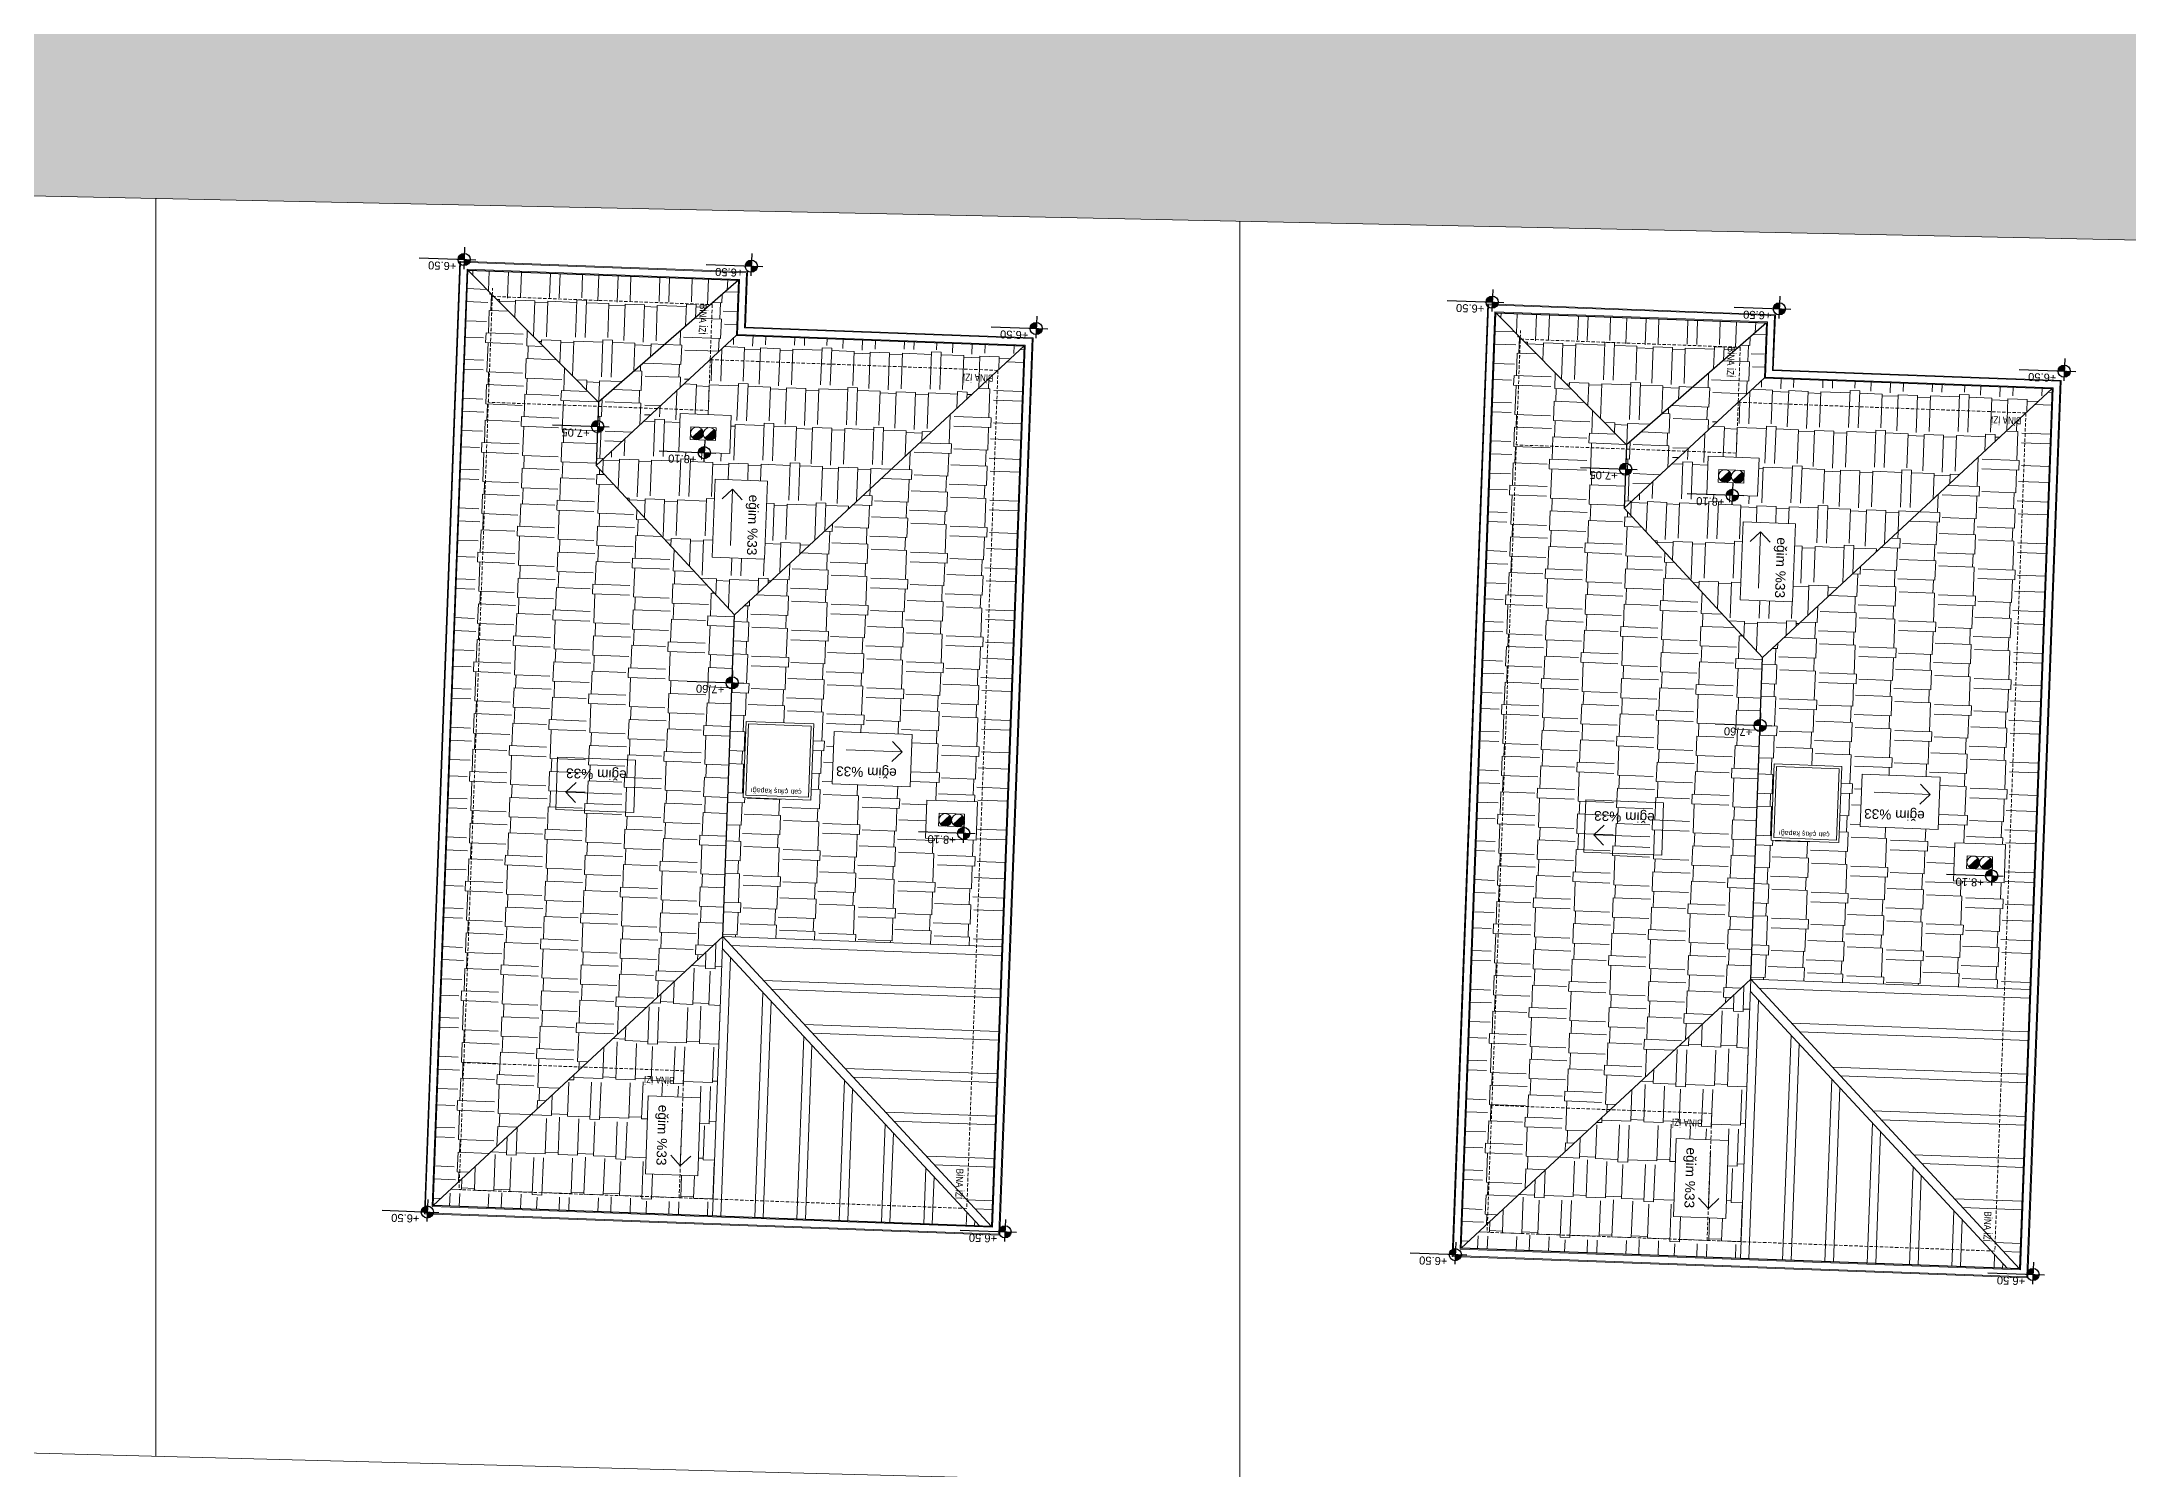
# Model space of a CAD drawing. Header units: centimetres. Extents: x 63871 to 181827, y -95930 to 42199.
# Drawn here: x 170893 to 173357, y -27689 to -26004 of the extents above; entities that cross this region are included whole.
import ezdxf
from ezdxf.enums import TextEntityAlignment as Align

# ---------------------------------------------------------------- set-up
doc = ezdxf.new("R2010")
doc.units = ezdxf.units.CM
doc.linetypes.add('11-021_500-SatisOfisi_220512$0${ Diamond }', pattern=[12, 4, -2, 2, 2, -2])
for name, color, linetype, lineweight in [('A-AREA-IDEN', 7, 'Continuous', 9), ('ARA SINIRLAR', 225, 'Continuous', 15), ('ARM_Pen_No__252', 8, 'Continuous', 18), ('Baca', 82, 'Continuous', 9), ('İz DÜŞÜMÜ', 7, '11-021_500-SatisOfisi_220512$0${ Diamond }', 18), ('OLUK', 222, 'Continuous', 15), ('TARAMA', 251, 'Continuous', 5), ('Çatı', 144, 'Continuous', 30)]:
    doc.layers.add(name, color=color, linetype=linetype, lineweight=lineweight)
doc.layers.add('KOT', color=171, linetype='Continuous')
doc.styles.add('Arial', font='Arial.ttf', dxfattribs={"height": 250})
doc.styles.add('Arial_1', font='Arial.ttf', dxfattribs={"height": 300})
doc.styles.add('MtXpl_Arial_Narrow_1', font='')
doc.styles.get('MtXpl_Arial_Narrow_1').set_extended_font_data('Arial Narrow')
pattern_1 = [(177.87319, (369420.783, 1659.68), (-98.784803, -42.082955), [22.86, -19.05, 26.67, -11.43, 34.29, -15.24]), (177.87319, (369397.87, 1658.624), (-98.784803, -42.082955), [19.05, -72.39, 15.24, -22.86]), (177.87319, (369352.357, 1665.08), (-98.784803, -42.082955), [11.43, -118.11]), (267.87319, (369420.783, 1659.68), (30.6659616, -46.8903553), [43.815, -139.065]), (267.87319, (369397.94, 1660.528), (30.6659616, -46.8903553), [42.8625, -140.0175]), (267.87319, (369378.902, 1661.235), (30.6659616, -46.8903553), [40.005, -142.875]), (267.87319, (369352.357, 1665.08), (30.6659616, -46.8903553), [43.815, -139.065]), (267.87319, (369340.934, 1665.504), (30.6659616, -46.8903553), [43.815, -139.065]), (267.87319, (369306.562, 1663.92), (30.6659616, -46.8903553), [41.91, -140.97])]
pattern_2 = [(87.87319, (369420.783, 1659.68), (-42.082955, 98.784803), [22.86, -19.05, 26.67, -11.43, 34.29, -15.24]), (87.87319, (369419.73, 1682.594), (-42.082955, 98.784803), [19.05, -72.39, 15.24, -22.86]), (87.87319, (369426.184, 1728.106), (-42.082955, 98.784803), [11.43, -118.11]), (177.87319, (369420.783, 1659.68), (-46.8903553, -30.6659616), [43.815, -139.065]), (177.87319, (369421.632, 1682.524), (-46.8903553, -30.6659616), [42.8625, -140.0175]), (177.87319, (369422.34, 1701.56), (-46.8903553, -30.6659616), [40.005, -142.875]), (177.87319, (369426.184, 1728.106), (-46.8903553, -30.6659616), [43.815, -139.065]), (177.87319, (369426.608, 1739.528), (-46.8903553, -30.6659616), [43.815, -139.065]), (177.87319, (369425.025, 1773.9), (-46.8903553, -30.6659616), [41.91, -140.97])]
pattern_3 = [(177.87319, (370634.856, 1609.364), (-98.784803, -42.082955), [22.86, -19.05, 26.67, -11.43, 34.29, -15.24]), (177.87319, (370611.94, 1608.31), (-98.784803, -42.082955), [19.05, -72.39, 15.24, -22.86]), (177.87319, (370566.43, 1614.765), (-98.784803, -42.082955), [11.43, -118.11]), (267.87319, (370634.856, 1609.364), (30.6659616, -46.8903553), [43.815, -139.065]), (267.87319, (370612.012, 1610.212), (30.6659616, -46.8903553), [42.8625, -140.0175]), (267.87319, (370592.975, 1610.92), (30.6659616, -46.8903553), [40.005, -142.875]), (267.87319, (370566.43, 1614.765), (30.6659616, -46.8903553), [43.815, -139.065]), (267.87319, (370555.007, 1615.19), (30.6659616, -46.8903553), [43.815, -139.065]), (267.87319, (370520.635, 1613.606), (30.6659616, -46.8903553), [41.91, -140.97])]
pattern_4 = [(87.87319, (370634.856, 1609.364), (-42.082955, 98.784803), [22.86, -19.05, 26.67, -11.43, 34.29, -15.24]), (87.87319, (370633.8, 1632.28), (-42.082955, 98.784803), [19.05, -72.39, 15.24, -22.86]), (87.87319, (370640.257, 1677.79), (-42.082955, 98.784803), [11.43, -118.11]), (177.87319, (370634.856, 1609.364), (-46.8903553, -30.6659616), [43.815, -139.065]), (177.87319, (370635.705, 1632.208), (-46.8903553, -30.6659616), [42.8625, -140.0175]), (177.87319, (370636.41, 1651.245), (-46.8903553, -30.6659616), [40.005, -142.875]), (177.87319, (370640.257, 1677.79), (-46.8903553, -30.6659616), [43.815, -139.065]), (177.87319, (370640.68, 1689.213), (-46.8903553, -30.6659616), [43.815, -139.065]), (177.87319, (370639.098, 1723.585), (-46.8903553, -30.6659616), [41.91, -140.97])]

# ---------------------------------------------------------------- blocks, each defined once
blk = doc.blocks.new('afadfa')
at = {"layer": 'Baca'}
h = blk.add_hatch(color=0, dxfattribs=at)
h.dxf.hatch_style = 1
h.paths.add_polyline_path([(525548.6, 4261233.8, 0.670516), (525535.8, 4261228.6, 0.199315), (525538, 4261223.2)])
h = blk.add_hatch(color=0, dxfattribs=at)
h.dxf.hatch_style = 1
h.paths.add_polyline_path([(525563.7, 4261233.8, 0.675614), (525550.8, 4261228.6, 0.202965), (525553, 4261223.2)])
for p, q in [((525538, 4261223.2), (525548.6, 4261233.8)), ((525553, 4261223.2), (525563.7, 4261233.8))]:
    blk.add_line(p, q, dxfattribs=at)
blk.add_lwpolyline([(525535.8, 4261236.1), (525565.8, 4261236), (525565.8, 4261221), (525535.8, 4261221.1)], close=True, dxfattribs=at)
for centre in [(525543.3, 4261228.6), (525558.3, 4261228.6)]:
    blk.add_circle(centre, 7.5, dxfattribs=at)

msp = doc.modelspace()

# ---------------------------------------------------------------- hatches: boundary and pattern name
at = {"layer": 'ARM_Pen_No__252'}
h = msp.add_hatch(dxfattribs=at)
h.set_pattern_fill('AR-HBONE', color=256, scale=0.51)
h.set_pattern_definition([(45, (0, -50000), (0, 73.27889), [155.448, -51.816]), (135, (36.64, -49963.36), (7e-15, 73.27889), [155.448, -51.816])])
h.paths.add_polyline_path([(175831.7, -22792.7), (175698, -25837), (170756.8, -25732.5), (171754.5, -22792.7)], flags=16)
h.paths.add_polyline_path([(172826.5, -19554.1), (175594.7, -11397.4), (175086.1, -11173.9), (170154.1, -25719.7), (167433.7, -25662.2), (167268.2, -26108.9), (178575.2, -26347.5), (178595, -25898.2), (176249, -25848.6), (176859.4, -11953.3), (176318.3, -11715.5), (176016.1, -19117.2), (175993.1, -19117.2), (175975.4, -19521.1)])
h.paths.add_polyline_path([(175975.4, -19521.1), (172826.5, -19554.1), (171829.1, -22492.9), (175844.9, -22492.9)])

# ---------------------------------------------------------------- linework, layer by layer
at = {"layer": 'ARA SINIRLAR', "color": 5}
for p, q in [((178575.2, -26347.9), (167268.2, -26108.9)), ((171027.7, -26188.3), (171027.7, -27673.4)), ((172307.9, -26215.4), (172307.9, -27706.6)), ((166730, -27561.8), (178508.4, -27867.6))]:
    msp.add_line(p, q, dxfattribs=at)

# ---------------------------------------------------------------- next in the draw order: wipeouts: each hides what was drawn before it
for points in [[(172063.6, -26352.9), (172024.3, -27412.2), (171344.8, -27386.9), (171386.5, -26262.7), (171726.3, -26275.3), (171723.9, -26340.3)], [(173277.7, -26403.2), (173238.4, -27462.5), (172558.8, -27437.3), (172600.6, -26313), (172940.3, -26325.7), (172937.9, -26390.6)]]:
    msp.add_wipeout(points).dxf.layer = 'OLUK'

# ---------------------------------------------------------------- next in the draw order: hatches: boundary and pattern name
at = {"layer": 'KOT'}
h = msp.add_hatch(color=256, dxfattribs=at)
h.dxf.hatch_style = 1
h.paths.add_polyline_path([(171384.7, -26260.3, 0.009987), (171384.7, -26260.6), (171391.8, -26260.9), (171392.1, -26253.4, 0.414214)])
h = msp.add_hatch(color=256, dxfattribs=at)
h.dxf.hatch_style = 1
h.paths.add_polyline_path([(171391.6, -26267.3, 0.402561), (171399, -26260.7), (171391.9, -26260.4)])
h = msp.add_hatch(color=256, dxfattribs=at)
h.dxf.hatch_style = 1
h.paths.add_polyline_path([(171723.7, -26268.2, 0.009987), (171723.7, -26268.5), (171730.9, -26268.7), (171731.2, -26261.3, 0.414214)])
h = msp.add_hatch(color=256, dxfattribs=at)
h.dxf.hatch_style = 1
h.paths.add_polyline_path([(171730.6, -26275.2, 0.402561), (171738, -26268.6), (171730.9, -26268.3)])
h = msp.add_hatch(color=256, dxfattribs=at)
h.dxf.hatch_style = 1
h.paths.add_polyline_path([(172598.8, -26310.6, 0.009987), (172598.8, -26310.9), (172605.9, -26311.2), (172606.2, -26303.7, 0.414214)])
h = msp.add_hatch(color=256, dxfattribs=at)
h.dxf.hatch_style = 1
h.paths.add_polyline_path([(172605.7, -26317.6, 0.402561), (172613.1, -26311), (172605.9, -26310.8)])
h = msp.add_hatch(color=256, dxfattribs=at)
h.dxf.hatch_style = 1
h.paths.add_polyline_path([(172937.8, -26318.5, 0.009987), (172937.8, -26318.8), (172944.9, -26319), (172945.2, -26311.6, 0.414214)])
h = msp.add_hatch(color=256, dxfattribs=at)
h.dxf.hatch_style = 1
h.paths.add_polyline_path([(172060.3, -26341.8, 0.009987), (172060.3, -26342.1), (172067.4, -26342.4), (172067.7, -26334.9, 0.414214)])
h = msp.add_hatch(color=256, dxfattribs=at)
h.dxf.hatch_style = 1
h.paths.add_polyline_path([(172067.2, -26348.8, 0.402561), (172074.6, -26342.2), (172067.4, -26342)])
h = msp.add_hatch(color=256, dxfattribs=at)
h.dxf.hatch_style = 1
h.paths.add_polyline_path([(172944.7, -26325.5, 0.402561), (172952.1, -26318.9), (172945, -26318.6)])
h = msp.add_hatch(color=256, dxfattribs=at)
h.dxf.hatch_style = 1
h.paths.add_polyline_path([(173274.3, -26392.1, 0.009987), (173274.3, -26392.4), (173281.5, -26392.7), (173281.8, -26385.3, 0.414214)])
h = msp.add_hatch(color=256, dxfattribs=at)
h.dxf.hatch_style = 1
h.paths.add_polyline_path([(173281.2, -26399.2, 0.402561), (173288.7, -26392.5), (173281.5, -26392.3)])
h = msp.add_hatch(color=256, dxfattribs=at)
h.dxf.hatch_style = 1
h.paths.add_polyline_path([(171542.2, -26457.4, 0.009987), (171542.2, -26457.7), (171549.4, -26457.9), (171549.6, -26450.5, 0.414214)])
h = msp.add_hatch(color=256, dxfattribs=at)
h.dxf.hatch_style = 1
h.paths.add_polyline_path([(171549.1, -26464.4, 0.402561), (171556.5, -26457.8), (171549.4, -26457.5)])
h = msp.add_hatch(color=256, dxfattribs=at)
h.dxf.hatch_style = 1
h.paths.add_polyline_path([(171668.2, -26488.3, 0.009987), (171668.2, -26488.6), (171675.4, -26488.9), (171675.6, -26481.4, 0.414214)])
h = msp.add_hatch(color=256, dxfattribs=at)
h.dxf.hatch_style = 1
h.paths.add_polyline_path([(171675.1, -26495.3, 0.402561), (171682.5, -26488.7), (171675.4, -26488.5)])
h = msp.add_hatch(color=256, dxfattribs=at)
h.dxf.hatch_style = 1
h.paths.add_polyline_path([(172756.3, -26507.7, 0.009987), (172756.3, -26508), (172763.4, -26508.2), (172763.7, -26500.8, 0.414214)])
h = msp.add_hatch(color=256, dxfattribs=at)
h.dxf.hatch_style = 1
h.paths.add_polyline_path([(172763.2, -26514.7, 0.402561), (172770.6, -26508.1), (172763.5, -26507.8)])
h = msp.add_hatch(color=256, dxfattribs=at)
h.dxf.hatch_style = 1
h.paths.add_polyline_path([(172882.3, -26538.6, 0.009987), (172882.3, -26538.9), (172889.4, -26539.2), (172889.7, -26531.7, 0.414214)])
h = msp.add_hatch(color=256, dxfattribs=at)
h.dxf.hatch_style = 1
h.paths.add_polyline_path([(172889.2, -26545.7, 0.402561), (172896.6, -26539), (172889.5, -26538.8)])
h = msp.add_hatch(color=256, dxfattribs=at)
h.dxf.hatch_style = 1
h.paths.add_polyline_path([(171701.1, -26760, 0.009987), (171701.1, -26760.3), (171708.2, -26760.6), (171708.5, -26753.1, 0.414214)])
h = msp.add_hatch(color=256, dxfattribs=at)
h.dxf.hatch_style = 1
h.paths.add_polyline_path([(171708, -26767, 0.402561), (171715.4, -26760.4), (171708.3, -26760.2)])
h = msp.add_hatch(color=256, dxfattribs=at)
h.dxf.hatch_style = 1
h.paths.add_polyline_path([(172915.2, -26810.3, 0.009987), (172915.2, -26810.6), (172922.3, -26810.9), (172922.6, -26803.4, 0.414214)])
h = msp.add_hatch(color=256, dxfattribs=at)
h.dxf.hatch_style = 1
h.paths.add_polyline_path([(172922.1, -26817.3, 0.402561), (172929.5, -26810.7), (172922.3, -26810.5)])
h = msp.add_hatch(color=256, dxfattribs=at)
h.dxf.hatch_style = 1
h.paths.add_polyline_path([(171974.5, -26937.6, 0.009987), (171974.5, -26937.9), (171981.7, -26938.1), (171982, -26930.7, 0.414214)])
h = msp.add_hatch(color=256, dxfattribs=at)
h.dxf.hatch_style = 1
h.paths.add_polyline_path([(171981.4, -26944.6, 0.402561), (171988.9, -26938), (171981.7, -26937.7)])
h = msp.add_hatch(color=256, dxfattribs=at)
h.dxf.hatch_style = 1
h.paths.add_polyline_path([(173188.6, -26987.9, 0.009987), (173188.6, -26988.2), (173195.8, -26988.5), (173196, -26981, 0.414214)])
h = msp.add_hatch(color=256, dxfattribs=at)
h.dxf.hatch_style = 1
h.paths.add_polyline_path([(173195.5, -26994.9, 0.402561), (173202.9, -26988.3), (173195.8, -26988)])
h = msp.add_hatch(color=256, dxfattribs=at)
h.dxf.hatch_style = 1
h.paths.add_polyline_path([(171341.1, -27384.6, 0.009987), (171341.1, -27384.9), (171348.2, -27385.2), (171348.5, -27377.7, 0.414214)])
h = msp.add_hatch(color=256, dxfattribs=at)
h.dxf.hatch_style = 1
h.paths.add_polyline_path([(171348, -27391.6, 0.402561), (171355.4, -27385), (171348.3, -27384.8)])
h = msp.add_hatch(color=256, dxfattribs=at)
h.dxf.hatch_style = 1
h.paths.add_polyline_path([(172023.4, -27408.1, 0.009987), (172023.4, -27408.4), (172030.5, -27408.6), (172030.8, -27401.2, 0.414214)])
h = msp.add_hatch(color=256, dxfattribs=at)
h.dxf.hatch_style = 1
h.paths.add_polyline_path([(172030.3, -27415.1, 0.402561), (172037.7, -27408.5), (172030.5, -27408.2)])
h = msp.add_hatch(color=256, dxfattribs=at)
h.dxf.hatch_style = 1
h.paths.add_polyline_path([(172555.2, -27435, 0.009987), (172555.2, -27435.2), (172562.3, -27435.5), (172562.6, -27428.1, 0.414214)])
h = msp.add_hatch(color=256, dxfattribs=at)
h.dxf.hatch_style = 1
h.paths.add_polyline_path([(172562.1, -27442, 0.402561), (172569.5, -27435.3), (172562.3, -27435.1)])
h = msp.add_hatch(color=256, dxfattribs=at)
h.dxf.hatch_style = 1
h.paths.add_polyline_path([(173237.4, -27458.4, 0.009987), (173237.4, -27458.7), (173244.6, -27459), (173244.9, -27451.5, 0.414214)])
h = msp.add_hatch(color=256, dxfattribs=at)
h.dxf.hatch_style = 1
h.paths.add_polyline_path([(173244.3, -27465.4, 0.402561), (173251.8, -27458.8), (173244.6, -27458.5)])
at = {"layer": 'Çatı', "lineweight": 15}
h = msp.add_hatch(dxfattribs=at)
h.set_pattern_fill('AR-RSHKE', color=251, scale=0.15, angle=267.8732)
h.set_pattern_definition([(267.87319, (369420.783, 1659.68), (42.082955, -98.784803), [22.86, -19.05, 26.67, -11.43, 34.29, -15.24]), (267.87319, (369421.84, 1636.764), (42.082955, -98.784803), [19.05, -72.39, 15.24, -22.86]), (267.87319, (369415.383, 1591.253), (42.082955, -98.784803), [11.43, -118.11]), (357.87319, (369420.783, 1659.68), (46.8903553, 30.6659616), [43.815, -139.065]), (357.87319, (369419.935, 1636.835), (46.8903553, 30.6659616), [42.8625, -140.0175]), (357.87319, (369419.228, 1617.798), (46.8903553, 30.6659616), [40.005, -142.875]), (357.87319, (369415.383, 1591.253), (46.8903553, 30.6659616), [43.815, -139.065]), (357.87319, (369414.96, 1579.83), (46.8903553, 30.6659616), [43.815, -139.065]), (357.87319, (369416.54, 1545.458), (46.8903553, 30.6659616), [41.91, -140.97])])
h.paths.add_polyline_path([(171711.2, -26680.1), (171547.7, -26503.9), (171547.7, -26503.9), (171550.4, -26428.9), (171396.1, -26273.1), (171355.1, -27377.3), (171697.1, -27059.8)])
h = msp.add_hatch(dxfattribs=at)
h.set_pattern_fill('AR-RSHKE', color=251, scale=0.15, angle=177.8732)
h.set_pattern_definition(pattern_1)
h.paths.add_polyline_path([(171715.9, -26285), (171396.1, -26273.1), (171550.4, -26428.9)])
h.paths.add_polyline_path([(171667.7, -26310.4), (171666.1, -26351.5), (171681.4, -26352), (171682.9, -26311)], flags=24)
h = msp.add_hatch(dxfattribs=at)
h.set_pattern_fill('AR-RSHKE', color=251, scale=0.15, angle=447.8732)
h.set_pattern_definition(pattern_2)
h.paths.add_polyline_path([(171550.4, -26428.9), (171547.7, -26503.9), (171713.5, -26349.9), (171715.9, -26285)])
h.paths.add_polyline_path([(171667.7, -26310.4), (171666.1, -26351.5), (171681.4, -26352), (171682.9, -26311)], flags=25)
h = msp.add_hatch(dxfattribs=at)
h.set_pattern_fill('AR-RSHKE', color=251, scale=0.15, angle=267.8732)
h.set_pattern_definition([(267.87319, (370634.856, 1609.364), (42.082955, -98.784803), [22.86, -19.05, 26.67, -11.43, 34.29, -15.24]), (267.87319, (370635.91, 1586.45), (42.082955, -98.784803), [19.05, -72.39, 15.24, -22.86]), (267.87319, (370629.456, 1540.937), (42.082955, -98.784803), [11.43, -118.11]), (357.87319, (370634.856, 1609.364), (46.8903553, 30.6659616), [43.815, -139.065]), (357.87319, (370634.008, 1586.52), (46.8903553, 30.6659616), [42.8625, -140.0175]), (357.87319, (370633.3, 1567.483), (46.8903553, 30.6659616), [40.005, -142.875]), (357.87319, (370629.456, 1540.937), (46.8903553, 30.6659616), [43.815, -139.065]), (357.87319, (370629.03, 1529.515), (46.8903553, 30.6659616), [43.815, -139.065]), (357.87319, (370630.614, 1495.143), (46.8903553, 30.6659616), [41.91, -140.97])])
h.paths.add_polyline_path([(172925.3, -26730.4), (172761.7, -26554.2), (172761.7, -26554.2), (172764.5, -26479.2), (172610.2, -26323.4), (172569.2, -27427.6), (172911.2, -27110.1)])
h = msp.add_hatch(dxfattribs=at)
h.set_pattern_fill('AR-RSHKE', color=251, scale=0.15, angle=177.8732)
h.set_pattern_definition(pattern_3)
h.paths.add_polyline_path([(172930, -26335.3), (172610.2, -26323.4), (172764.5, -26479.2)])
h.paths.add_polyline_path([(172881.8, -26360.7), (172880.2, -26401.8), (172895.4, -26402.3), (172897, -26361.3)], flags=24)
h = msp.add_hatch(dxfattribs=at)
h.set_pattern_fill('AR-RSHKE', color=251, scale=0.15, angle=447.8732)
h.set_pattern_definition(pattern_4)
h.paths.add_polyline_path([(172764.5, -26479.2), (172761.7, -26554.2), (172927.6, -26400.2), (172930, -26335.3)])
h.paths.add_polyline_path([(172881.8, -26360.7), (172880.2, -26401.8), (172895.4, -26402.3), (172897, -26361.3)], flags=25)
h = msp.add_hatch(dxfattribs=at)
h.set_pattern_fill('AR-RSHKE', color=251, scale=0.15, angle=177.8732)
h.set_pattern_definition(pattern_1)
h.paths.add_polyline_path([(171547.7, -26503.9), (171711.2, -26680.1), (172053.3, -26362.5), (171713.5, -26349.9)])
h.paths.add_polyline_path([(171645.4, -26487.5), (171647.1, -26442.5), (171707, -26444.8), (171705.4, -26489.7)], flags=16)
h.paths.add_polyline_path([(171658.9, -26473), (171659.4, -26457.9), (171689.4, -26459.1), (171688.9, -26474.1)], flags=0)
h.paths.add_polyline_path([(171659.2, -26465.5, -1), (171674.2, -26466, -1), (171689.1, -26466.6, -1), (171674.2, -26466, -1)], flags=0)
h.paths.add_polyline_path([(171688.2, -26519.9), (171750, -26522.2), (171746.6, -26614.3), (171684.8, -26612)], flags=16)
h.paths.add_polyline_path([(171722.1, -26535), (171719.3, -26612.3), (171743, -26613.2), (171745.8, -26535.9)], flags=8)
h.paths.add_polyline_path([(172019.7, -26394.1), (171978.6, -26392.5), (171978, -26407.7), (172019.1, -26409.3)], flags=25)
h = msp.add_hatch(dxfattribs=at)
h.set_pattern_fill('AR-RSHKE', color=251, scale=0.15, angle=447.8732)
h.set_pattern_definition(pattern_2)
h.paths.add_polyline_path([(171697.1, -27059.8), (172026.9, -27072), (172053.3, -26362.5), (171711.2, -26680.1)])
h.paths.add_polyline_path([(171920.9, -26821.2), (171918.6, -26882.9), (171826.6, -26879.5), (171828.8, -26817.8)], flags=16)
h.paths.add_polyline_path([(171804.7, -26808.6), (171801.3, -26898.6), (171721.4, -26895.6), (171724.7, -26805.7)], flags=16)
h.paths.add_polyline_path([(171801.5, -26811.5), (171798.4, -26895.4), (171724.5, -26892.7), (171727.6, -26808.8)], flags=0)
h.paths.add_polyline_path([(171938.3, -26898.7), (171998.2, -26900.9), (171996.6, -26945.9), (171936.6, -26943.7)], flags=16)
h.paths.add_polyline_path([(171952.7, -26914.2), (171982.7, -26915.4), (171982.1, -26930.4), (171952.2, -26929.2)], flags=0)
h.paths.add_polyline_path([(171967.4, -26922.3, -1), (171982.4, -26922.9, -1), (171967.4, -26922.3, -1), (171952.4, -26921.7, -1)], flags=0)
h.paths.add_polyline_path([(171905.8, -26855.1), (171828.6, -26852.2), (171827.7, -26876), (171905, -26878.8)], flags=8)
h.paths.add_polyline_path([(171792.5, -26883.1), (171728.6, -26880.7), (171728.1, -26892.3), (171792.1, -26894.6)], flags=8)
h = msp.add_hatch(dxfattribs=at)
h.set_pattern_fill('AR-RSHKE', color=251, scale=0.15, angle=177.8732)
h.set_pattern_definition(pattern_3)
h.paths.add_polyline_path([(172761.7, -26554.2), (172925.3, -26730.4), (173267.3, -26412.9), (172927.6, -26400.2)])
h.paths.add_polyline_path([(172859.5, -26537.8), (172861.1, -26492.8), (172921.1, -26495.1), (172919.4, -26540)], flags=16)
h.paths.add_polyline_path([(172873, -26523.3), (172873.5, -26508.2), (172903.5, -26509.4), (172902.9, -26524.5)], flags=0)
h.paths.add_polyline_path([(172873.2, -26515.8, -1), (172888.2, -26516.4, -1), (172903.2, -26516.9, -1), (172888.2, -26516.4, -1)], flags=0)
h.paths.add_polyline_path([(172902.3, -26570.2), (172964, -26572.5), (172960.6, -26664.6), (172898.9, -26662.3)], flags=16)
h.paths.add_polyline_path([(172936.2, -26585.3), (172933.3, -26662.6), (172957, -26663.5), (172959.9, -26586.2)], flags=8)
h.paths.add_polyline_path([(173233.7, -26444.4), (173192.7, -26442.8), (173192.1, -26458.1), (173233.2, -26459.6)], flags=25)
h = msp.add_hatch(dxfattribs=at)
h.set_pattern_fill('AR-RSHKE', color=251, scale=0.15, angle=447.8732)
h.set_pattern_definition(pattern_4)
h.paths.add_polyline_path([(172911.2, -27110.1), (173241, -27122.4), (173267.3, -26412.9), (172925.3, -26730.4)])
h.paths.add_polyline_path([(173135, -26871.5), (173132.7, -26933.3), (173040.6, -26929.8), (173042.9, -26868.1)], flags=16)
h.paths.add_polyline_path([(173018.7, -26858.9), (173015.4, -26948.9), (172935.4, -26945.9), (172938.8, -26856)], flags=16)
h.paths.add_polyline_path([(173015.6, -26861.8), (173012.5, -26945.8), (172938.6, -26943), (172941.7, -26859.1)], flags=0)
h.paths.add_polyline_path([(173152.4, -26949), (173212.3, -26951.2), (173210.6, -26996.2), (173150.7, -26994)], flags=16)
h.paths.add_polyline_path([(173166.8, -26964.5), (173196.8, -26965.7), (173196.2, -26980.7), (173166.2, -26979.5)], flags=0)
h.paths.add_polyline_path([(173181.5, -26972.6, -1), (173196.5, -26973.2, -1), (173181.5, -26972.6, -1), (173166.5, -26972.1, -1)], flags=0)
h.paths.add_polyline_path([(173119.9, -26905.4), (173042.6, -26902.5), (173041.8, -26926.3), (173119, -26929.1)], flags=8)
h.paths.add_polyline_path([(173006.6, -26933.4), (172942.7, -26931), (172942.2, -26942.6), (173006.1, -26945)], flags=8)
h = msp.add_hatch(dxfattribs=at)
h.set_pattern_fill('AR-RSHKE', color=251, scale=0.15, angle=357.8732)
h.set_pattern_definition([(357.87319, (369420.783, 1659.68), (98.784803, 42.082955), [22.86, -19.05, 26.67, -11.43, 34.29, -15.24]), (357.87319, (369443.7, 1660.735), (98.784803, 42.082955), [19.05, -72.39, 15.24, -22.86]), (357.87319, (369489.21, 1654.28), (98.784803, 42.082955), [11.43, -118.11]), (87.87319, (369420.783, 1659.68), (-30.6659616, 46.8903553), [43.815, -139.065]), (87.87319, (369443.628, 1658.83), (-30.6659616, 46.8903553), [42.8625, -140.0175]), (87.87319, (369462.664, 1658.124), (-30.6659616, 46.8903553), [40.005, -142.875]), (87.87319, (369489.21, 1654.28), (-30.6659616, 46.8903553), [43.815, -139.065]), (87.87319, (369500.632, 1653.855), (-30.6659616, 46.8903553), [43.815, -139.065]), (87.87319, (369535.005, 1655.438), (-30.6659616, 46.8903553), [41.91, -140.97])])
h.paths.add_polyline_path([(171697.1, -27059.8), (171355.1, -27377.3), (171684.9, -27389.6)])
h.paths.add_polyline_path([(171671, -27250), (171667.6, -27342.1), (171605.8, -27339.8), (171609.3, -27247.8)], flags=16)
h.paths.add_polyline_path([(171615.3, -27255.2), (171612.4, -27332.4), (171636.1, -27333.3), (171639, -27256)], flags=8)
h.paths.add_polyline_path([(171642.9, -27223.2), (171601.8, -27221.6), (171601.3, -27236.9), (171642.3, -27238.4)], flags=24)
h = msp.add_hatch(dxfattribs=at)
h.set_pattern_fill('AR-RSHKE', color=251, scale=0.15, angle=357.8732)
h.set_pattern_definition([(357.87319, (370634.856, 1609.364), (98.784803, 42.082955), [22.86, -19.05, 26.67, -11.43, 34.29, -15.24]), (357.87319, (370657.77, 1610.42), (98.784803, 42.082955), [19.05, -72.39, 15.24, -22.86]), (357.87319, (370703.283, 1603.963), (98.784803, 42.082955), [11.43, -118.11]), (87.87319, (370634.856, 1609.364), (-30.6659616, 46.8903553), [43.815, -139.065]), (87.87319, (370657.7, 1608.516), (-30.6659616, 46.8903553), [42.8625, -140.0175]), (87.87319, (370676.737, 1607.81), (-30.6659616, 46.8903553), [40.005, -142.875]), (87.87319, (370703.283, 1603.963), (-30.6659616, 46.8903553), [43.815, -139.065]), (87.87319, (370714.705, 1603.54), (-30.6659616, 46.8903553), [43.815, -139.065]), (87.87319, (370749.078, 1605.122), (-30.6659616, 46.8903553), [41.91, -140.97])])
h.paths.add_polyline_path([(172911.2, -27110.1), (172569.2, -27427.6), (172899, -27439.9)])
h.paths.add_polyline_path([(172885.1, -27300.4), (172881.7, -27392.5), (172819.9, -27390.2), (172823.3, -27298.1)], flags=16)
h.paths.add_polyline_path([(172829.3, -27305.5), (172826.5, -27382.8), (172850.2, -27383.6), (172853.1, -27306.4)], flags=8)
h.paths.add_polyline_path([(172857, -27273.5), (172815.9, -27272), (172815.3, -27287.2), (172856.4, -27288.7)], flags=24)

# ---------------------------------------------------------------- next in the draw order: linework, layer by layer
at = {"layer": 'A-AREA-IDEN'}
for p, q in [((171708.7, -26531.8), (171696.4, -26543.2)), ((171706.2, -26598), (171708.7, -26531.8)), ((171708.7, -26531.8), (171720.1, -26544.1)), ((172922.8, -26582.1), (172910.5, -26593.5)), ((172920.3, -26648.4), (172922.8, -26582.1)), ((172922.8, -26582.1), (172934.2, -26594.4)), ((171909.1, -26841.7), (171897.6, -26829.4)), ((171842.8, -26839.2), (171909.1, -26841.7)), ((171909.1, -26841.7), (171896.7, -26853.1)), ((171511.8, -26889.3), (171524.1, -26877.9)), ((173123.1, -26892), (173111.7, -26879.7)), ((171578, -26891.8), (171511.8, -26889.3)), ((171511.8, -26889.3), (171523.2, -26901.7)), ((173056.9, -26889.5), (173123.1, -26892)), ((173123.1, -26892), (173110.8, -26903.4)), ((172725.9, -26939.7), (172738.2, -26928.2)), ((172792.1, -26942.1), (172725.9, -26939.7)), ((172725.9, -26939.7), (172737.3, -26952)), ((171649.6, -27264), (171647.1, -27330.3)), ((171647.1, -27330.3), (171635.7, -27317.9)), ((171647.1, -27330.3), (171659.4, -27318.8)), ((172863.6, -27314.3), (172861.2, -27380.6)), ((172861.2, -27380.6), (172849.7, -27368.3)), ((172861.2, -27380.6), (172873.5, -27369.1))]:
    msp.add_line(p, q, dxfattribs=at)
for points in [[(171684.8, -26612), (171688.2, -26519.9), (171750, -26522.2), (171746.6, -26614.3)], [(172898.9, -26662.3), (172902.3, -26570.2), (172964, -26572.5), (172960.6, -26664.6)], [(171801.3, -26898.6), (171721.4, -26895.6), (171724.7, -26805.7), (171804.7, -26808.6)], [(171798.4, -26895.4), (171724.5, -26892.7), (171727.6, -26808.8), (171801.5, -26811.5)], [(171828.8, -26817.8), (171920.9, -26821.2), (171918.6, -26882.9), (171826.6, -26879.5)], [(171592, -26913.2), (171499.9, -26909.8), (171502.2, -26848.1), (171594.3, -26851.5)], [(173015.4, -26948.9), (172935.4, -26945.9), (172938.8, -26856), (173018.7, -26858.9)], [(173012.5, -26945.8), (172938.6, -26943), (172941.7, -26859.1), (173015.6, -26861.8)], [(173042.9, -26868.1), (173135, -26871.5), (173132.7, -26933.3), (173040.6, -26929.8)], [(172806.1, -26963.6), (172714, -26960.1), (172716.3, -26898.4), (172808.4, -26901.8)], [(171671, -27250), (171667.6, -27342.1), (171605.8, -27339.8), (171609.3, -27247.8)], [(172885.1, -27300.4), (172881.7, -27392.5), (172819.9, -27390.2), (172823.3, -27298.1)]]:
    msp.add_lwpolyline(points, close=True, dxfattribs=at)
at = {"layer": 'Baca'}
for points in [[(171707, -26444.8), (171647.1, -26442.5), (171645.4, -26487.5), (171705.4, -26489.7)], [(172921.1, -26495.1), (172861.1, -26492.8), (172859.5, -26537.8), (172919.4, -26540)], [(171998.2, -26900.9), (171938.3, -26898.7), (171936.6, -26943.7), (171996.6, -26945.9)], [(173212.3, -26951.2), (173152.4, -26949), (173150.7, -26994), (173210.6, -26996.2)]]:
    msp.add_lwpolyline(points, close=True, dxfattribs=at)
at = {"layer": 'İz DÜŞÜMÜ'}
for p, q in [((171391.4, -27208.6), (171385.8, -27358.5)), ((172605.5, -27258.9), (172599.9, -27408.8)), ((171645.7, -27368.1), (171385.8, -27358.5)), ((172859.7, -27418.4), (172599.9, -27408.8))]:
    msp.add_line(p, q, dxfattribs=at)
for points in [[(171682.4, -26378.8), (171680.2, -26438.7), (171420.3, -26429.1), (171425, -26304.2), (171684.8, -26313.8), (171682.4, -26378.8), (172022.2, -26391.4), (171985.4, -27380.7), (171645.7, -27368.1), (171651.2, -27218.2), (171391.4, -27208.6), (171425.4, -26294.2)], [(172896.5, -26429.1), (172894.2, -26489.1), (172634.4, -26479.4), (172639.1, -26354.5), (172898.9, -26364.2), (172896.5, -26429.1), (173236.2, -26441.7), (173199.5, -27431), (172859.7, -27418.4), (172865.3, -27268.5), (172605.5, -27258.9), (172639.4, -26344.5)]]:
    msp.add_lwpolyline(points, dxfattribs=at)
at = {"layer": 'KOT'}
for p, q in [((171405.5, -26261.4), (171338.7, -26258.9)), ((171392.4, -26245.8), (171391.4, -26271.8)), ((171744.5, -26269.2), (171677.7, -26266.7)), ((171731.4, -26253.6), (171730.5, -26279.7)), ((172619.6, -26311.7), (172552.8, -26309.2)), ((172606.5, -26296.1), (172605.5, -26322.1)), ((172958.6, -26319.5), (172891.8, -26317.1)), ((172945.5, -26304), (172944.5, -26330)), ((172081, -26342.9), (172014.3, -26340.4)), ((172068, -26327.3), (172067, -26353.4)), ((173295.1, -26393.2), (173228.3, -26390.7)), ((173282, -26377.6), (173281.1, -26403.7)), ((171563, -26458.4), (171496.2, -26456)), ((171549.9, -26442.8), (171549, -26468.9)), ((171689, -26489.4), (171622.2, -26486.9)), ((171675.9, -26473.8), (171675, -26499.8)), ((172777.1, -26508.7), (172710.3, -26506.3)), ((172764, -26493.2), (172763, -26519.2)), ((172903.1, -26539.7), (172836.3, -26537.2)), ((172890, -26524.1), (172889, -26550.2)), ((171721.9, -26761.1), (171655.1, -26758.6)), ((171708.8, -26745.5), (171707.8, -26771.5)), ((172936, -26811.4), (172869.2, -26808.9)), ((172922.9, -26795.8), (172921.9, -26821.9)), ((171982.2, -26923.1), (171981.3, -26949.1)), ((171995.3, -26938.6), (171928.5, -26936.2)), ((173196.3, -26973.4), (173195.4, -26999.4)), ((173209.4, -26989), (173142.6, -26986.5)), ((171348.8, -27370.1), (171347.8, -27396.2)), ((171361.9, -27385.7), (171295.1, -27383.2)), ((172031.1, -27393.6), (172030.1, -27419.6)), ((172044.2, -27409.2), (171977.4, -27406.7)), ((172562.9, -27420.4), (172561.9, -27446.5)), ((172576, -27436), (172509.2, -27433.5)), ((173245.1, -27443.9), (173244.2, -27469.9)), ((173258.2, -27459.5), (173191.4, -27457))]:
    msp.add_line(p, q, dxfattribs=at)
for centre in [(171391.9, -26260.6), (171730.9, -26268.4), (172605.9, -26310.9), (172945, -26318.7), (172067.4, -26342.1), (173281.5, -26392.4), (171549.4, -26457.6), (171675.4, -26488.6), (172763.5, -26508), (172889.5, -26538.9), (171708.3, -26760.3), (172922.3, -26810.6), (171981.7, -26937.9), (173195.8, -26988.2), (171348.3, -27384.9), (172030.5, -27408.4), (172562.3, -27435.2), (173244.6, -27458.7)]:
    msp.add_circle(centre, 7.17, dxfattribs=at)
at = {"layer": 'OLUK'}
for points in [[(171726.3, -26275.3), (171723.9, -26340.3), (172063.6, -26352.9), (172024.3, -27412.2), (171344.8, -27386.9), (171386.5, -26262.7)], [(171725.2, -26276.3), (171722.8, -26341.3), (172062.6, -26353.9), (172023.3, -27411.1), (171345.8, -27386), (171387.5, -26263.8)], [(171716.9, -26284), (171714.5, -26349), (172054.3, -26361.6), (172015.6, -27402.9), (171354.1, -27378.3), (171395.2, -26272.1)], [(172940.3, -26325.7), (172937.9, -26390.6), (173277.7, -26403.2), (173238.4, -27462.5), (172558.8, -27437.3), (172600.6, -26313)], [(172939.3, -26326.6), (172936.9, -26391.6), (173276.7, -26404.2), (173237.4, -27461.5), (172559.9, -27436.3), (172601.5, -26314.1)], [(172931, -26334.3), (172928.6, -26399.3), (173268.4, -26411.9), (173229.7, -27453.2), (172568.2, -27428.6), (172609.2, -26322.4)]]:
    msp.add_lwpolyline(points, close=True, dxfattribs=at)
at = {"layer": 'TARAMA'}
for p, q in [((171697.1, -27059.8), (171684.9, -27389.6)), ((172000.5, -27401.3), (171696.6, -27073.9)), ((171697.1, -27059.8), (172014.7, -27401.8)), ((171697.1, -27059.8), (172026.9, -27072)), ((171706.8, -27070.2), (172026.5, -27082)), ((171706.2, -27084.3), (171694.9, -27389.9)), ((171744.7, -27125.8), (171734.9, -27391.4)), ((171745.2, -27111.6), (172025.1, -27122)), ((171754.9, -27122), (172024.7, -27132)), ((172911.2, -27110.1), (172899, -27439.9)), ((173214.6, -27451.6), (172910.7, -27124.2)), ((172911.2, -27110.1), (173228.7, -27452.1)), ((172911.2, -27110.1), (173241, -27122.4)), ((172920.8, -27120.5), (173240.6, -27132.4)), ((171754.3, -27136.1), (171744.8, -27391.8)), ((172920.3, -27134.6), (172909, -27440.3)), ((171792.8, -27177.6), (171784.8, -27393.3)), ((171793.4, -27163.4), (172023.2, -27172)), ((171803, -27173.8), (172022.8, -27182)), ((172958.8, -27176.1), (172948.9, -27441.7)), ((172959.3, -27161.9), (173239.1, -27172.3)), ((172968.9, -27172.3), (173238.8, -27182.3)), ((171802.5, -27187.9), (171794.8, -27393.7)), ((172968.4, -27186.4), (172958.9, -27442.1)), ((171841.5, -27215.3), (172021.3, -27221.9)), ((171851.1, -27225.6), (172021, -27231.9)), ((173006.9, -27227.9), (172998.9, -27443.6)), ((173007.4, -27213.8), (173237.3, -27222.3)), ((173017, -27224.1), (173236.9, -27232.3)), ((171840.9, -27229.4), (171834.8, -27395.1)), ((171850.6, -27239.8), (171844.8, -27395.5)), ((173016.5, -27238.3), (173008.9, -27444)), ((171889.6, -27267.1), (172019.5, -27271.9)), ((171899.2, -27277.5), (172019.1, -27281.9)), ((173055.5, -27265.6), (173235.4, -27272.3)), ((173065.2, -27275.9), (173235, -27282.3)), ((171889, -27281.2), (171884.7, -27397)), ((171898.7, -27291.6), (171894.7, -27397.4)), ((173055, -27279.7), (173048.9, -27445.5)), ((173064.6, -27290.1), (173058.9, -27445.8)), ((171937.7, -27318.9), (172017.6, -27321.9)), ((173103.6, -27317.4), (173233.6, -27322.2)), ((173113.3, -27327.8), (173233.2, -27332.2)), ((171937.2, -27333), (171934.7, -27398.9)), ((171946.8, -27343.4), (171944.7, -27399.2)), ((171947.3, -27329.3), (172017.3, -27331.9)), ((173103.1, -27331.5), (173098.8, -27447.3)), ((173112.7, -27341.9), (173108.8, -27447.7)), ((171985.8, -27370.7), (172015.8, -27371.8)), ((173151.8, -27369.2), (173231.7, -27372.2)), ((171985.3, -27384.9), (171984.7, -27400.7)), ((171994.9, -27395.2), (171994.7, -27401.1)), ((171995.4, -27381.1), (172015.4, -27381.8)), ((173151.2, -27383.4), (173148.8, -27449.2)), ((173160.9, -27393.7), (173158.8, -27449.5)), ((173161.4, -27379.6), (173231.3, -27382.2)), ((173199.9, -27421), (173229.8, -27422.2)), ((173199.3, -27435.2), (173198.8, -27451)), ((173209, -27445.5), (173208.7, -27451.4)), ((173209.5, -27431.4), (173229.5, -27432.2))]:
    msp.add_line(p, q, dxfattribs=at)
at = {"layer": 'Çatı'}
for p, q in [((171550.4, -26428.9), (171396.1, -26273.1)), ((171715.9, -26285), (171550.4, -26428.9)), ((172764.5, -26479.2), (172610.2, -26323.4)), ((172930, -26335.3), (172764.5, -26479.2)), ((171547.7, -26503.9), (171713.5, -26349.9)), ((171711.2, -26680.1), (172053.3, -26362.5)), ((172761.7, -26554.2), (172927.6, -26400.2)), ((172925.3, -26730.4), (173267.3, -26412.9)), ((171550.4, -26428.9), (171547.7, -26503.9)), ((172764.5, -26479.2), (172761.7, -26554.2)), ((171711.2, -26680.1), (171547.7, -26503.9)), ((172925.3, -26730.4), (172761.7, -26554.2)), ((171697.1, -27059.8), (171711.2, -26680.1)), ((172911.2, -27110.1), (172925.3, -26730.4)), ((171697.1, -27059.8), (171355.1, -27377.3)), ((172014.7, -27401.8), (171697.1, -27059.8)), ((172911.2, -27110.1), (172569.2, -27427.6)), ((173228.7, -27452.1), (172911.2, -27110.1))]:
    msp.add_line(p, q, dxfattribs=at)
for points in [[(171715.9, -26285), (171713.5, -26349.9), (172053.3, -26362.5), (172014.7, -27401.8), (171355.1, -27377.3), (171396.1, -26273.1)], [(172930, -26335.3), (172927.6, -26400.2), (173267.3, -26412.9), (173228.7, -27452.1), (172569.2, -27427.6), (172610.2, -26323.4)]]:
    msp.add_lwpolyline(points, close=True, dxfattribs=at)

# ---------------------------------------------------------------- next in the draw order: block references
at = {"layer": 'Baca', "rotation": 177.8731895439683}
for p in [(855002.7, 4212323.2), (856216.8, 4212272.9), (855296, 4211867), (856510.1, 4211816.7)]:
    msp.add_blockref('afadfa', p, dxfattribs=at)

# ---------------------------------------------------------------- next in the draw order: texts
at = {"style": 'MtXpl_Arial_Narrow_1'}
for rotation, p in [(267.8302, (171670.1, -26313)), (267.8302, (172884.2, -26363.4)), (177.8302, (172017, -26396.5)), (177.8302, (173231.1, -26446.8)), (177.8302, (171640.3, -27225.6)), (177.8302, (172854.3, -27276)), (267.8302, (171973.2, -27333.6)), (267.8302, (173187.3, -27383.9))]:
    msp.add_text('BİNA İZİ', height=8.32, rotation=rotation, dxfattribs=at).set_placement(p)
at = {"layer": 'A-AREA-IDEN', "style": 'Arial_1'}
for p in [(171760.4, -26885.6), (172974.5, -26935.9)]:
    msp.add_text('çatı çıkış kapağı', height=5.953, rotation=177.8732, dxfattribs=at).set_placement(p, align=Align.CENTER)
at = {"layer": 'A-AREA-IDEN', "char_height": 11.52, "width": 136.287, "attachment_point": 2, "line_spacing_factor": 0.941778, "style": 'Arial'}
for insert, rotation in [((171738.5, -26574.2), 267.8732), ((172952.6, -26624.6), 267.8732), ((171547.7, -26873.9), 177.8732), ((171866.6, -26871.5), 177.8732), ((173080.7, -26921.8), 177.8732), ((172761.8, -26924.2), 177.8732), ((171631.6, -27294.4), 267.8732), ((172845.7, -27344.7), 267.8732)]:
    msp.add_mtext('eğim %33', dxfattribs=dict(at, insert=insert, rotation=rotation))
at = {"layer": 'KOT', "char_height": 9.45, "width": 57.696, "attachment_point": 2, "rotation": 177.8732, "line_spacing_factor": 0.941778, "style": 'Arial_1'}
for s, insert in [('+6.50', (171365.7, -26272.7)), ('+6.50', (171704.7, -26280.5)), ('+6.50', (172579.7, -26323)), ('+6.50', (172918.8, -26330.9)), ('+6.50', (172041.2, -26354.2)), ('+6.50', (173255.3, -26404.5)), ('+7.05', (171523.2, -26469.8)), ('+8.10', (171649.2, -26500.7)), ('+7.05', (172737.3, -26520.1)), ('+8.10', (172863.3, -26551)), ('+7.60', (171682.1, -26772.4)), ('+7.60', (172896.1, -26822.7)), ('+8.10', (171955.5, -26950)), ('+8.10', (173169.6, -27000.3)), ('+6.50', (171322.1, -27397)), ('+6.50', (172004.3, -27420.5)), ('+6.50', (172536.1, -27447.3)), ('+6.50', (173218.4, -27470.8))]:
    msp.add_mtext(s, dxfattribs=dict(at, insert=insert))

doc.saveas('drawing.dxf')
